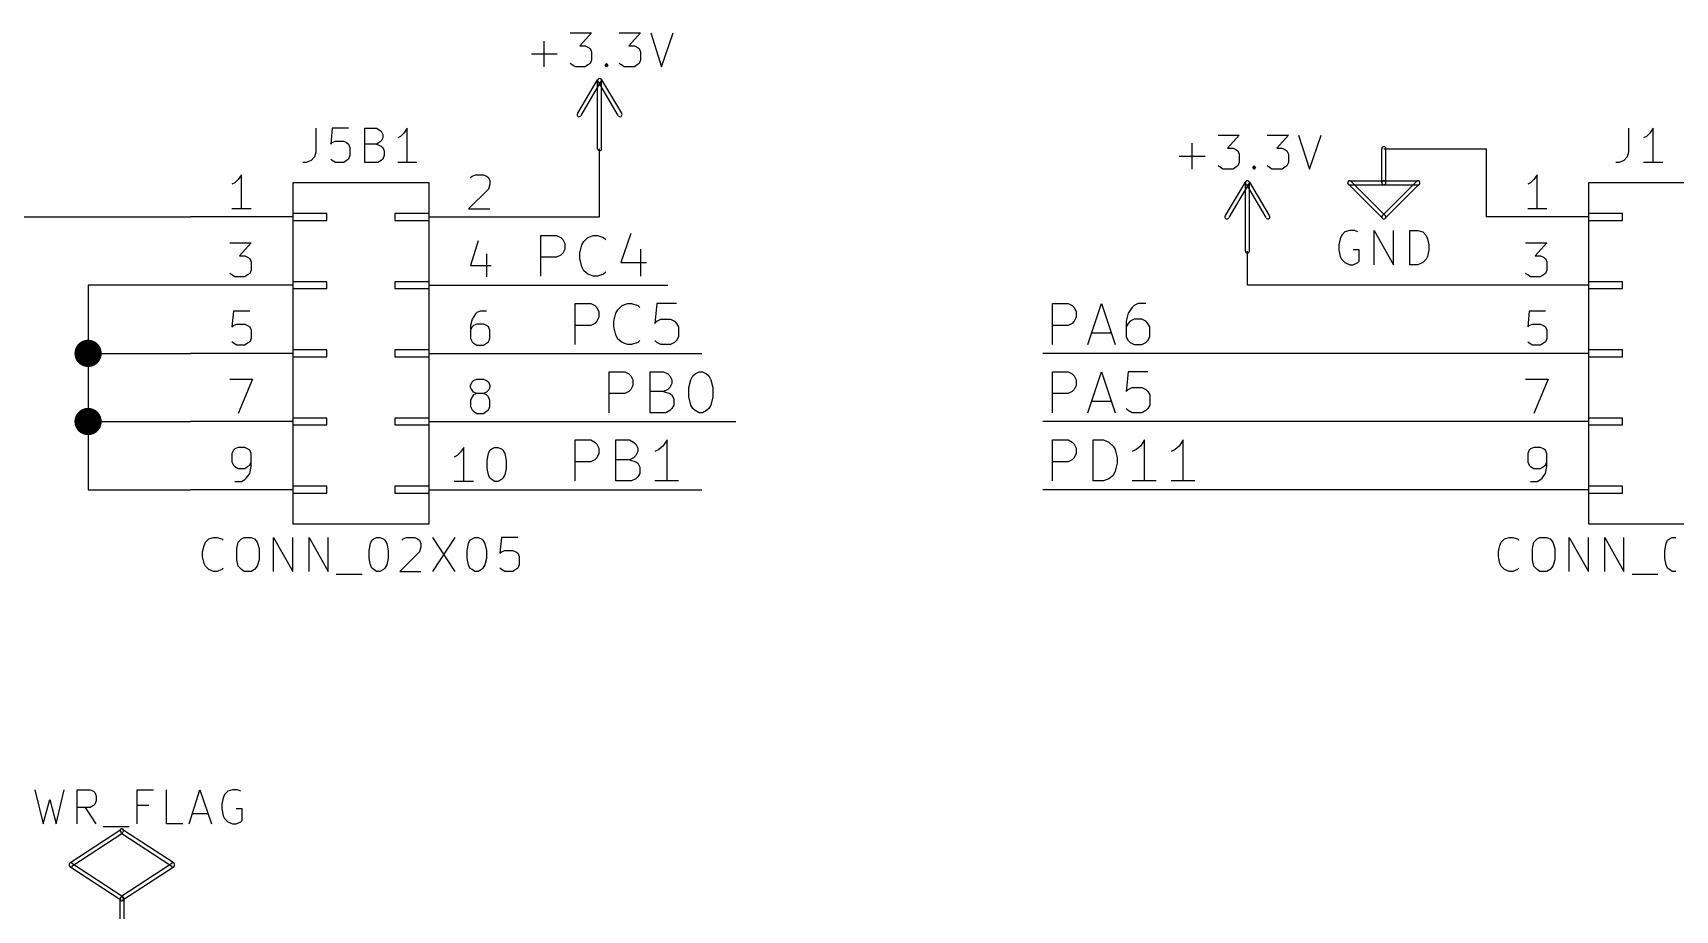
# Model space of a CAD drawing. Extents: x 10 to 287, y -200 to -10.
# Drawn here: x 46.2 to 107.4, y -75.3 to -42.7 of the extents above; entities that cross this region are included whole.
import ezdxf

# ---------------------------------------------------------------- set-up
doc = ezdxf.new("R2010")
doc.units = 0
doc.header["$MEASUREMENT"] = 0
doc.layers.add('BLACK', color=7, linetype='CONTINUOUS')

msp = doc.modelspace()

# ---------------------------------------------------------------- linework, layer by layer
at = {"layer": 'Black'}
for p, q in [((68.4784, -50.1396), (68.0974, -51.2318)), ((65.1256, -51.7398), (65.1256, -50.2158)), ((65.1256, -50.2158), (65.7098, -50.2158)), ((65.7098, -50.2158), (65.8622, -50.292)), ((65.8622, -50.292), (65.9384, -50.3682)), ((65.9384, -50.3682), (66.0146, -50.5206)), ((66.0146, -50.7238), (65.9384, -50.8762)), ((66.0146, -50.5206), (66.0146, -50.7238)), ((66.5734, -50.8762), (66.6496, -50.5714)), ((66.6496, -50.5714), (66.7258, -50.4444)), ((66.7258, -50.4444), (66.8782, -50.292)), ((66.8782, -50.292), (67.0814, -50.2158)), ((67.0814, -50.2158), (67.2338, -50.2158)), ((67.2338, -50.2158), (67.4624, -50.292)), ((67.4624, -50.292), (67.5386, -50.3682)), ((68.834, -50.7238), (68.834, -51.7398)), ((65.7098, -51.0286), (65.1256, -51.0286)), ((65.8622, -50.9524), (65.7098, -51.0286)), ((65.9384, -50.8762), (65.8622, -50.9524)), ((66.5734, -51.0794), (66.5734, -50.8762)), ((66.6496, -51.3842), (66.5734, -51.0794)), ((68.0974, -51.2318), (69.0626, -51.2318)), ((66.7258, -51.5366), (66.6496, -51.3842)), ((66.8782, -51.6636), (66.7258, -51.5366)), ((67.0814, -51.7398), (66.8782, -51.6636)), ((67.2338, -51.7398), (67.0814, -51.7398)), ((67.4624, -51.6636), (67.2338, -51.7398)), ((67.5386, -51.5874), (67.4624, -51.6636)), ((66.3956, -54.2798), (66.3956, -52.7558)), ((66.3956, -52.7558), (66.9798, -52.7558)), ((66.9798, -52.7558), (67.1322, -52.832)), ((67.1322, -52.832), (67.2084, -52.9082)), ((67.2084, -52.9082), (67.2846, -53.0606)), ((67.2846, -53.0606), (67.2846, -53.2638)), ((67.8434, -53.4162), (67.9196, -53.1114)), ((67.9196, -53.1114), (67.9958, -52.9844)), ((67.9958, -52.9844), (68.1482, -52.832)), ((68.1482, -52.832), (68.3514, -52.7558)), ((68.3514, -52.7558), (68.5038, -52.7558)), ((68.5038, -52.7558), (68.7324, -52.832)), ((68.7324, -52.832), (68.8086, -52.9082)), ((69.4436, -52.7558), (69.3674, -53.4924)), ((70.1802, -52.7558), (69.4436, -52.7558)), ((84.1756, -54.2798), (84.1756, -52.7558)), ((84.1756, -52.7558), (84.7598, -52.7558)), ((84.7598, -52.7558), (84.9122, -52.832)), ((84.9122, -52.832), (84.9884, -52.9082)), ((84.9884, -52.9082), (85.0646, -53.0606)), ((85.0646, -53.0606), (85.0646, -53.2638)), ((85.4964, -54.2798), (86.0044, -52.7558)), ((86.0044, -52.7558), (86.5124, -54.2798)), ((86.995, -53.1114), (86.9188, -53.4162)), ((87.1474, -52.9082), (86.995, -53.1114)), ((87.2236, -52.832), (87.1474, -52.9082)), ((87.376, -52.7558), (87.2236, -52.832)), ((87.6554, -52.7558), (87.376, -52.7558)), ((66.9798, -53.5686), (66.3956, -53.5686)), ((67.1322, -53.4924), (66.9798, -53.5686)), ((67.2084, -53.4162), (67.1322, -53.4924)), ((67.2846, -53.2638), (67.2084, -53.4162)), ((67.8434, -53.6194), (67.8434, -53.4162)), ((67.9196, -53.9242), (67.8434, -53.6194)), ((69.3674, -53.4924), (69.4436, -53.4162)), ((69.4436, -53.4162), (69.596, -53.34)), ((69.596, -53.34), (69.9516, -53.34)), ((69.9516, -53.34), (70.104, -53.4162)), ((70.104, -53.4162), (70.1802, -53.4924)), ((70.1802, -53.4924), (70.2564, -53.6194)), ((70.2564, -53.6194), (70.2564, -54.0004)), ((84.7598, -53.5686), (84.1756, -53.5686)), ((84.9122, -53.4924), (84.7598, -53.5686)), ((84.9884, -53.4162), (84.9122, -53.4924)), ((85.0646, -53.2638), (84.9884, -53.4162)), ((86.9188, -53.4162), (86.9188, -54.0004)), ((86.995, -53.4924), (86.9188, -53.6194)), ((87.0712, -53.4162), (86.995, -53.4924)), ((87.2236, -53.34), (87.0712, -53.4162)), ((87.503, -53.34), (87.2236, -53.34)), ((87.6554, -53.4162), (87.503, -53.34)), ((87.7316, -53.4924), (87.6554, -53.4162)), ((87.8078, -53.6194), (87.7316, -53.4924)), ((87.8078, -54.0004), (87.8078, -53.6194)), ((67.9958, -54.0766), (67.9196, -53.9242)), ((68.1482, -54.2036), (67.9958, -54.0766)), ((68.3514, -54.2798), (68.1482, -54.2036)), ((68.5038, -54.2798), (68.3514, -54.2798)), ((68.7324, -54.2036), (68.5038, -54.2798)), ((68.8086, -54.1274), (68.7324, -54.2036)), ((69.4436, -54.2036), (69.3674, -54.1274)), ((69.596, -54.2798), (69.4436, -54.2036)), ((69.9516, -54.2798), (69.596, -54.2798)), ((70.104, -54.2036), (69.9516, -54.2798)), ((70.1802, -54.1274), (70.104, -54.2036)), ((70.2564, -54.0004), (70.1802, -54.1274)), ((85.6234, -53.848), (86.36, -53.848)), ((86.9188, -54.0004), (86.995, -54.1274)), ((86.995, -54.1274), (87.0712, -54.2036)), ((87.0712, -54.2036), (87.2236, -54.2798)), ((87.2236, -54.2798), (87.503, -54.2798)), ((87.503, -54.2798), (87.6554, -54.2036)), ((87.6554, -54.2036), (87.7316, -54.1274)), ((87.7316, -54.1274), (87.8078, -54.0004)), ((67.6656, -56.8198), (67.6656, -55.2958)), ((67.6656, -55.2958), (68.2498, -55.2958)), ((68.2498, -55.2958), (68.4022, -55.372)), ((68.4022, -55.372), (68.4784, -55.4482)), ((68.4784, -55.4482), (68.5546, -55.6006)), ((68.5546, -55.6006), (68.5546, -55.8038)), ((69.1896, -56.8198), (69.1896, -55.2958)), ((69.1896, -55.2958), (69.6976, -55.2958)), ((69.6976, -55.2958), (69.85, -55.372)), ((69.85, -55.372), (69.9262, -55.4482)), ((69.9262, -55.4482), (70.0024, -55.6006)), ((70.0024, -55.6006), (70.0024, -55.7276)), ((70.6374, -55.88), (70.7136, -55.6006)), ((70.7136, -55.6006), (70.7898, -55.4482)), ((70.7898, -55.4482), (70.866, -55.372)), ((70.866, -55.372), (71.0184, -55.2958)), ((71.0184, -55.2958), (71.1454, -55.2958)), ((71.1454, -55.2958), (71.2978, -55.372)), ((71.2978, -55.372), (71.374, -55.4482)), ((71.374, -55.4482), (71.4502, -55.6006)), ((71.4502, -55.6006), (71.5264, -55.88)), ((84.1756, -56.8198), (84.1756, -55.2958)), ((84.1756, -55.2958), (84.7598, -55.2958)), ((84.7598, -55.2958), (84.9122, -55.372)), ((84.9122, -55.372), (84.9884, -55.4482)), ((84.9884, -55.4482), (85.0646, -55.6006)), ((85.0646, -55.6006), (85.0646, -55.8038)), ((85.4964, -56.8198), (86.0044, -55.2958)), ((86.0044, -55.2958), (86.5124, -56.8198)), ((86.995, -55.2958), (86.9188, -56.0324)), ((87.7316, -55.2958), (86.995, -55.2958)), ((68.2498, -56.1086), (67.6656, -56.1086)), ((68.4022, -56.0324), (68.2498, -56.1086)), ((68.4784, -55.9562), (68.4022, -56.0324)), ((68.5546, -55.8038), (68.4784, -55.9562)), ((69.6976, -56.0324), (69.1896, -56.0324)), ((69.85, -55.9562), (69.6976, -56.0324)), ((69.6976, -56.0324), (69.9262, -56.1086)), ((69.9262, -55.88), (69.85, -55.9562)), ((70.0024, -55.7276), (69.9262, -55.88)), ((69.9262, -56.1086), (70.0024, -56.1594)), ((70.0024, -56.1594), (70.0786, -56.3118)), ((70.6374, -56.2356), (70.6374, -55.88)), ((70.7136, -56.5404), (70.6374, -56.2356)), ((71.5264, -56.2356), (71.4502, -56.5404)), ((71.5264, -55.88), (71.5264, -56.2356)), ((84.7598, -56.1086), (84.1756, -56.1086)), ((84.9122, -56.0324), (84.7598, -56.1086)), ((84.9884, -55.9562), (84.9122, -56.0324)), ((85.0646, -55.8038), (84.9884, -55.9562)), ((86.9188, -56.0324), (86.995, -55.9562)), ((86.995, -55.9562), (87.1474, -55.88)), ((87.1474, -55.88), (87.503, -55.88)), ((87.503, -55.88), (87.6554, -55.9562)), ((87.6554, -55.9562), (87.7316, -56.0324)), ((87.7316, -56.0324), (87.8078, -56.1594)), ((87.8078, -56.1594), (87.8078, -56.5404)), ((69.7738, -56.8198), (69.1896, -56.8198)), ((69.9262, -56.7436), (69.7738, -56.8198)), ((70.0024, -56.6674), (69.9262, -56.7436)), ((70.0786, -56.5404), (70.0024, -56.6674)), ((70.0786, -56.3118), (70.0786, -56.5404)), ((70.7898, -56.6674), (70.7136, -56.5404)), ((70.866, -56.7436), (70.7898, -56.6674)), ((71.0184, -56.8198), (70.866, -56.7436)), ((71.1454, -56.8198), (71.0184, -56.8198)), ((71.2978, -56.7436), (71.1454, -56.8198)), ((71.374, -56.6674), (71.2978, -56.7436)), ((71.4502, -56.5404), (71.374, -56.6674)), ((85.6234, -56.388), (86.36, -56.388)), ((86.995, -56.7436), (86.9188, -56.6674)), ((87.1474, -56.8198), (86.995, -56.7436)), ((87.503, -56.8198), (87.1474, -56.8198)), ((87.6554, -56.7436), (87.503, -56.8198)), ((87.7316, -56.6674), (87.6554, -56.7436)), ((87.8078, -56.5404), (87.7316, -56.6674)), ((66.3956, -59.3598), (66.3956, -57.8358)), ((66.3956, -57.8358), (66.9798, -57.8358)), ((66.9798, -57.8358), (67.1322, -57.912)), ((67.1322, -57.912), (67.2084, -57.9882)), ((67.2084, -57.9882), (67.2846, -58.1406)), ((67.9196, -59.3598), (67.9196, -57.8358)), ((67.9196, -57.8358), (68.4276, -57.8358)), ((68.4276, -57.8358), (68.58, -57.912)), ((68.58, -57.912), (68.6562, -57.9882)), ((68.6562, -57.9882), (68.7324, -58.1406)), ((69.6722, -58.0644), (69.5198, -58.1914)), ((69.8246, -57.8358), (69.6722, -58.0644)), ((69.8246, -59.3598), (69.8246, -57.8358)), ((84.1756, -59.3598), (84.1756, -57.8358)), ((84.1756, -57.8358), (84.7598, -57.8358)), ((84.7598, -57.8358), (84.9122, -57.912)), ((84.9122, -57.912), (84.9884, -57.9882)), ((84.9884, -57.9882), (85.0646, -58.1406)), ((85.6996, -59.3598), (85.6996, -57.8358)), ((85.6996, -57.8358), (86.0806, -57.8358)), ((86.0806, -57.8358), (86.2838, -57.912)), ((86.2838, -57.912), (86.4362, -58.0644)), ((86.4362, -58.0644), (86.5124, -58.1914)), ((87.4522, -58.0644), (87.2998, -58.1914)), ((87.6046, -57.8358), (87.4522, -58.0644)), ((87.6046, -59.3598), (87.6046, -57.8358)), ((88.9, -58.0644), (88.7476, -58.1914)), ((89.0524, -57.8358), (88.9, -58.0644)), ((89.0524, -59.3598), (89.0524, -57.8358)), ((66.9798, -58.6486), (66.3956, -58.6486)), ((67.1322, -58.5724), (66.9798, -58.6486)), ((67.2084, -58.4962), (67.1322, -58.5724)), ((67.2846, -58.3438), (67.2084, -58.4962)), ((67.2846, -58.1406), (67.2846, -58.3438)), ((68.4276, -58.5724), (67.9196, -58.5724)), ((68.58, -58.4962), (68.4276, -58.5724)), ((68.4276, -58.5724), (68.6562, -58.6486)), ((68.6562, -58.42), (68.58, -58.4962)), ((68.7324, -58.2676), (68.6562, -58.42)), ((68.6562, -58.6486), (68.7324, -58.6994)), ((68.7324, -58.1406), (68.7324, -58.2676)), ((68.7324, -58.6994), (68.8086, -58.8518)), ((69.5198, -58.1914), (69.3674, -58.2676)), ((84.7598, -58.6486), (84.1756, -58.6486)), ((84.9122, -58.5724), (84.7598, -58.6486)), ((84.9884, -58.4962), (84.9122, -58.5724)), ((85.0646, -58.3438), (84.9884, -58.4962)), ((85.0646, -58.1406), (85.0646, -58.3438)), ((86.5124, -58.1914), (86.5886, -58.4962)), ((86.5886, -58.6994), (86.5124, -59.0042)), ((86.5886, -58.4962), (86.5886, -58.6994)), ((87.2998, -58.1914), (87.1474, -58.2676)), ((88.7476, -58.1914), (88.5952, -58.2676)), ((68.6562, -59.2836), (68.5038, -59.3598)), ((68.7324, -59.2074), (68.6562, -59.2836)), ((68.8086, -59.0804), (68.7324, -59.2074)), ((68.8086, -58.8518), (68.8086, -59.0804)), ((86.2838, -59.2836), (86.0806, -59.3598)), ((86.4362, -59.1566), (86.2838, -59.2836)), ((86.5124, -59.0042), (86.4362, -59.1566)), ((68.5038, -59.3598), (67.9196, -59.3598)), ((70.2564, -59.3598), (69.3674, -59.3598)), ((86.0806, -59.3598), (85.6996, -59.3598)), ((88.0364, -59.3598), (87.1474, -59.3598)), ((89.4842, -59.3598), (88.5952, -59.3598))]:
    msp.add_line(p, q, dxfattribs=at)
at = {"layer": 'Cyan 2'}
for p, q in [((66.2178, -42.672), (67.0052, -42.672)), ((67.0052, -42.672), (66.5734, -43.1546)), ((68.0466, -42.672), (68.834, -42.672)), ((68.834, -42.672), (68.4022, -43.1546)), ((69.215, -42.672), (69.6214, -43.942)), ((69.6214, -43.942), (70.0532, -42.672)), ((65.2526, -43.942), (65.2526, -42.9768)), ((66.5734, -43.1546), (66.7766, -43.1546)), ((66.7766, -43.1546), (66.8782, -43.2054)), ((66.8782, -43.2054), (66.9544, -43.2562)), ((66.9544, -43.2562), (67.0052, -43.3832)), ((67.0052, -43.3832), (67.0052, -43.688)), ((68.4022, -43.1546), (68.6054, -43.1546)), ((68.6054, -43.1546), (68.707, -43.2054)), ((68.707, -43.2054), (68.7832, -43.2562)), ((68.7832, -43.2562), (68.834, -43.3832)), ((68.834, -43.3832), (68.834, -43.688)), ((64.77, -43.4594), (65.7352, -43.4594)), ((66.294, -43.8658), (66.2178, -43.815)), ((66.3956, -43.942), (66.294, -43.8658)), ((66.7766, -43.942), (66.3956, -43.942)), ((66.8782, -43.8658), (66.7766, -43.942)), ((66.9544, -43.815), (66.8782, -43.8658)), ((67.0052, -43.688), (66.9544, -43.815)), ((67.5132, -43.8658), (67.564, -43.815)), ((67.564, -43.942), (67.5132, -43.8658)), ((67.564, -43.815), (67.6148, -43.8658)), ((67.564, -43.815), (67.564, -43.942)), ((67.6148, -43.8658), (67.564, -43.942)), ((68.1228, -43.8658), (68.0466, -43.815)), ((68.2244, -43.942), (68.1228, -43.8658)), ((68.6054, -43.942), (68.2244, -43.942)), ((68.707, -43.8658), (68.6054, -43.942)), ((68.7832, -43.815), (68.707, -43.8658)), ((68.834, -43.688), (68.7832, -43.815)), ((56.7436, -46.228), (56.7436, -47.117)), ((57.3532, -46.228), (57.3024, -46.8122)), ((57.9628, -46.228), (57.3532, -46.228)), ((58.5724, -47.498), (58.5724, -46.228)), ((58.5724, -46.228), (59.0042, -46.228)), ((59.0042, -46.228), (59.1058, -46.2788)), ((59.1058, -46.2788), (59.182, -46.3296)), ((59.182, -46.3296), (59.2328, -46.4566)), ((59.2328, -46.4566), (59.2328, -46.5836)), ((60.0202, -46.4058), (59.8932, -46.5328)), ((60.1472, -46.228), (60.0202, -46.4058)), ((60.1472, -47.498), (60.1472, -46.228)), ((90.3478, -46.482), (91.1352, -46.482)), ((91.1352, -46.482), (90.7034, -46.9646)), ((92.1766, -46.482), (92.964, -46.482)), ((92.964, -46.482), (92.5322, -46.9646)), ((93.345, -46.482), (93.7514, -47.752)), ((93.7514, -47.752), (94.1832, -46.482)), ((105.639, -46.228), (105.639, -47.117)), ((106.426, -46.4058), (106.299, -46.5328)), ((106.553, -46.228), (106.426, -46.4058)), ((106.553, -47.498), (106.553, -46.228)), ((57.3024, -46.8122), (57.3532, -46.7614)), ((57.3532, -46.7614), (57.4802, -46.7106)), ((57.4802, -46.7106), (57.785, -46.7106)), ((57.785, -46.7106), (57.8866, -46.7614)), ((57.8866, -46.7614), (57.9628, -46.8122)), ((57.9628, -46.8122), (58.0136, -46.9392)), ((58.0136, -46.9392), (58.0136, -47.244)), ((59.0042, -46.8122), (58.5724, -46.8122)), ((59.1058, -46.7614), (59.0042, -46.8122)), ((59.0042, -46.8122), (59.182, -46.8884)), ((59.182, -46.7106), (59.1058, -46.7614)), ((59.2328, -46.5836), (59.182, -46.7106)), ((59.182, -46.8884), (59.2328, -46.9392)), ((59.2328, -46.9392), (59.2836, -47.0662)), ((59.2836, -47.0662), (59.2836, -47.244)), ((59.8932, -46.5328), (59.7916, -46.5836)), ((89.3826, -47.752), (89.3826, -46.7868)), ((90.7034, -46.9646), (90.9066, -46.9646)), ((90.9066, -46.9646), (91.0082, -47.0154)), ((91.0082, -47.0154), (91.0844, -47.0662)), ((91.0844, -47.0662), (91.1352, -47.1932)), ((92.5322, -46.9646), (92.7354, -46.9646)), ((92.7354, -46.9646), (92.837, -47.0154)), ((92.837, -47.0154), (92.9132, -47.0662)), ((92.9132, -47.0662), (92.964, -47.1932)), ((106.299, -46.5328), (106.197, -46.5836)), ((56.388, -47.498), (56.261, -47.498)), ((56.5658, -47.4218), (56.388, -47.498)), ((56.6928, -47.2948), (56.5658, -47.4218)), ((56.7436, -47.117), (56.6928, -47.2948)), ((57.3532, -47.4218), (57.3024, -47.371)), ((57.4802, -47.498), (57.3532, -47.4218)), ((57.785, -47.498), (57.4802, -47.498)), ((57.8866, -47.4218), (57.785, -47.498)), ((57.9628, -47.371), (57.8866, -47.4218)), ((58.0136, -47.244), (57.9628, -47.371)), ((59.055, -47.498), (58.5724, -47.498)), ((59.182, -47.4218), (59.055, -47.498)), ((59.2328, -47.371), (59.182, -47.4218)), ((59.2836, -47.244), (59.2328, -47.371)), ((60.5028, -47.498), (59.7916, -47.498)), ((88.9, -47.2694), (89.8652, -47.2694)), ((90.424, -47.6758), (90.3478, -47.625)), ((90.5256, -47.752), (90.424, -47.6758)), ((91.0082, -47.6758), (90.9066, -47.752)), ((91.0844, -47.625), (91.0082, -47.6758)), ((91.1352, -47.498), (91.0844, -47.625)), ((91.1352, -47.1932), (91.1352, -47.498)), ((91.6432, -47.6758), (91.694, -47.625)), ((91.694, -47.752), (91.6432, -47.6758)), ((91.694, -47.625), (91.7448, -47.6758)), ((91.694, -47.625), (91.694, -47.752)), ((91.7448, -47.6758), (91.694, -47.752)), ((92.2528, -47.6758), (92.1766, -47.625)), ((92.3544, -47.752), (92.2528, -47.6758)), ((92.837, -47.6758), (92.7354, -47.752)), ((92.9132, -47.625), (92.837, -47.6758)), ((92.964, -47.498), (92.9132, -47.625)), ((92.964, -47.1932), (92.964, -47.498)), ((105.283, -47.498), (105.156, -47.498)), ((105.461, -47.4218), (105.283, -47.498)), ((105.588, -47.2948), (105.461, -47.4218)), ((105.639, -47.117), (105.588, -47.2948)), ((106.909, -47.498), (106.197, -47.498)), ((90.9066, -47.752), (90.5256, -47.752)), ((92.7354, -47.752), (92.3544, -47.752)), ((95.0722, -50.0888), (94.9452, -50.2158)), ((95.25, -50.038), (95.0722, -50.0888)), ((95.4278, -50.038), (95.25, -50.038)), ((95.5548, -50.0888), (95.4278, -50.038)), ((96.1644, -51.308), (96.1644, -50.038)), ((96.1644, -50.038), (96.8756, -51.308)), ((96.8756, -51.308), (96.8756, -50.038)), ((97.4852, -51.308), (97.4852, -50.038)), ((97.4852, -50.038), (97.79, -50.038)), ((97.79, -50.038), (97.9678, -50.0888)), ((97.9678, -50.0888), (98.0948, -50.2158)), ((94.8944, -50.3428), (94.8436, -50.5714)), ((94.8436, -50.5714), (94.8436, -50.7492)), ((94.8436, -50.7492), (94.8944, -51.0032)), ((94.9452, -50.2158), (94.8944, -50.3428)), ((95.6056, -50.7492), (95.377, -50.7492)), ((95.6056, -51.181), (95.6056, -50.7492)), ((98.0948, -50.2158), (98.1456, -50.3428)), ((98.1456, -50.3428), (98.1964, -50.5714)), ((98.1964, -50.7492), (98.1456, -51.0032)), ((98.1964, -50.5714), (98.1964, -50.7492)), ((94.8944, -51.0032), (94.9452, -51.1048)), ((94.9452, -51.1048), (95.0722, -51.2318)), ((95.0722, -51.2318), (95.25, -51.308)), ((95.25, -51.308), (95.377, -51.308)), ((95.377, -51.308), (95.5548, -51.2318)), ((95.5548, -51.2318), (95.6056, -51.181)), ((97.79, -51.308), (97.4852, -51.308)), ((97.9678, -51.2318), (97.79, -51.308)), ((98.0948, -51.1048), (97.9678, -51.2318)), ((98.1456, -51.0032), (98.0948, -51.1048)), ((52.5272, -62.0014), (52.578, -61.7728)), ((52.578, -61.7728), (52.6288, -61.6458)), ((52.6288, -61.6458), (52.7558, -61.5188)), ((52.7558, -61.5188), (52.9336, -61.468)), ((52.9336, -61.468), (53.0606, -61.468)), ((53.0606, -61.468), (53.2384, -61.5188)), ((53.2384, -61.5188), (53.2892, -61.5696)), ((53.7972, -61.8744), (53.848, -61.6458)), ((53.848, -61.6458), (53.975, -61.5188)), ((53.975, -61.5188), (54.0766, -61.468)), ((54.0766, -61.468), (54.3306, -61.468)), ((54.3306, -61.468), (54.4576, -61.5188)), ((54.4576, -61.5188), (54.5592, -61.6458)), ((54.5592, -61.6458), (54.6354, -61.8744)), ((55.1688, -62.738), (55.1688, -61.468)), ((55.1688, -61.468), (55.88, -62.738)), ((55.88, -62.738), (55.88, -61.468)), ((56.4896, -62.738), (56.4896, -61.468)), ((56.4896, -61.468), (57.2008, -62.738)), ((57.2008, -62.738), (57.2008, -61.468)), ((58.7248, -61.9506), (58.7756, -61.6966)), ((58.7756, -61.6966), (58.8264, -61.5696)), ((58.8264, -61.5696), (58.9026, -61.5188)), ((58.9026, -61.5188), (59.0042, -61.468)), ((59.0042, -61.468), (59.1312, -61.468)), ((59.1312, -61.468), (59.2582, -61.5188)), ((59.2582, -61.5188), (59.309, -61.5696)), ((59.309, -61.5696), (59.3852, -61.6966)), ((59.3852, -61.6966), (59.436, -61.9506)), ((59.944, -61.5696), (59.9948, -61.5188)), ((59.9948, -61.5188), (60.1218, -61.468)), ((60.1218, -61.468), (60.4266, -61.468)), ((60.4266, -61.468), (60.5282, -61.5188)), ((60.5282, -61.5188), (60.6044, -61.5696)), ((60.6044, -61.5696), (60.6552, -61.6966)), ((60.6552, -61.6966), (60.6552, -61.8236)), ((61.087, -61.468), (61.9252, -62.738)), ((61.9252, -61.468), (61.087, -62.738)), ((62.3824, -61.9506), (62.4332, -61.6966)), ((62.4332, -61.6966), (62.484, -61.5696)), ((62.484, -61.5696), (62.5602, -61.5188)), ((62.5602, -61.5188), (62.6618, -61.468)), ((62.6618, -61.468), (62.7888, -61.468)), ((62.7888, -61.468), (62.9158, -61.5188)), ((62.9158, -61.5188), (62.9666, -61.5696)), ((62.9666, -61.5696), (63.0428, -61.6966)), ((63.0428, -61.6966), (63.0936, -61.9506)), ((63.6524, -61.468), (63.6016, -62.0522)), ((64.262, -61.468), (63.6524, -61.468)), ((100.787, -62.0014), (100.838, -61.7728)), ((100.838, -61.7728), (100.889, -61.6458)), ((100.889, -61.6458), (101.016, -61.5188)), ((101.016, -61.5188), (101.194, -61.468)), ((101.194, -61.468), (101.321, -61.468)), ((101.321, -61.468), (101.498, -61.5188)), ((101.498, -61.5188), (101.549, -61.5696)), ((102.057, -61.8744), (102.108, -61.6458)), ((102.108, -61.6458), (102.235, -61.5188)), ((102.235, -61.5188), (102.337, -61.468)), ((102.337, -61.468), (102.591, -61.468)), ((102.591, -61.468), (102.718, -61.5188)), ((102.718, -61.5188), (102.819, -61.6458)), ((102.819, -61.6458), (102.895, -61.8744)), ((103.429, -62.738), (103.429, -61.468)), ((103.429, -61.468), (104.14, -62.738)), ((104.14, -62.738), (104.14, -61.468)), ((104.75, -62.738), (104.75, -61.468)), ((104.75, -61.468), (105.461, -62.738)), ((105.461, -62.738), (105.461, -61.468)), ((106.985, -61.9506), (107.036, -61.6966)), ((107.036, -61.6966), (107.086, -61.5696)), ((107.086, -61.5696), (107.163, -61.5188)), ((107.163, -61.5188), (107.264, -61.468)), ((107.264, -61.468), (107.391, -61.468)), ((52.5272, -62.1792), (52.5272, -62.0014)), ((52.578, -62.4332), (52.5272, -62.1792)), ((53.7972, -62.3062), (53.7972, -61.8744)), ((53.848, -62.5348), (53.7972, -62.3062)), ((54.6354, -62.3062), (54.5592, -62.5348)), ((54.6354, -61.8744), (54.6354, -62.3062)), ((58.7248, -62.2554), (58.7248, -61.9506)), ((58.7756, -62.484), (58.7248, -62.2554)), ((59.436, -62.2554), (59.3852, -62.484)), ((59.436, -61.9506), (59.436, -62.2554)), ((60.6044, -62.0014), (59.8678, -62.738)), ((60.6552, -61.8236), (60.6044, -62.0014)), ((62.3824, -62.2554), (62.3824, -61.9506)), ((62.4332, -62.484), (62.3824, -62.2554)), ((63.0936, -62.2554), (63.0428, -62.484)), ((63.0936, -61.9506), (63.0936, -62.2554)), ((63.6016, -62.0522), (63.6524, -62.0014)), ((63.6524, -62.0014), (63.7794, -61.9506)), ((63.7794, -61.9506), (64.0842, -61.9506)), ((64.0842, -61.9506), (64.1858, -62.0014)), ((64.1858, -62.0014), (64.262, -62.0522)), ((64.262, -62.0522), (64.3128, -62.1792)), ((64.3128, -62.1792), (64.3128, -62.484)), ((100.787, -62.1792), (100.787, -62.0014)), ((100.838, -62.4332), (100.787, -62.1792)), ((102.057, -62.3062), (102.057, -61.8744)), ((102.108, -62.5348), (102.057, -62.3062)), ((102.895, -62.3062), (102.819, -62.5348)), ((102.895, -61.8744), (102.895, -62.3062)), ((106.985, -62.2554), (106.985, -61.9506)), ((107.036, -62.484), (106.985, -62.2554)), ((52.6288, -62.5348), (52.578, -62.4332)), ((52.7558, -62.6618), (52.6288, -62.5348)), ((52.9336, -62.738), (52.7558, -62.6618)), ((53.0606, -62.738), (52.9336, -62.738)), ((53.2384, -62.6618), (53.0606, -62.738)), ((53.2892, -62.611), (53.2384, -62.6618)), ((53.975, -62.6618), (53.848, -62.5348)), ((54.0766, -62.738), (53.975, -62.6618)), ((54.3306, -62.738), (54.0766, -62.738)), ((54.4576, -62.6618), (54.3306, -62.738)), ((54.5592, -62.5348), (54.4576, -62.6618)), ((57.5056, -62.8396), (58.4708, -62.8396)), ((58.8264, -62.611), (58.7756, -62.484)), ((58.9026, -62.6618), (58.8264, -62.611)), ((59.0042, -62.738), (58.9026, -62.6618)), ((59.1312, -62.738), (59.0042, -62.738)), ((59.2582, -62.6618), (59.1312, -62.738)), ((59.309, -62.611), (59.2582, -62.6618)), ((59.3852, -62.484), (59.309, -62.611)), ((59.8678, -62.738), (60.6552, -62.738)), ((62.484, -62.611), (62.4332, -62.484)), ((62.5602, -62.6618), (62.484, -62.611)), ((62.6618, -62.738), (62.5602, -62.6618)), ((62.7888, -62.738), (62.6618, -62.738)), ((62.9158, -62.6618), (62.7888, -62.738)), ((62.9666, -62.611), (62.9158, -62.6618)), ((63.0428, -62.484), (62.9666, -62.611)), ((63.6524, -62.6618), (63.6016, -62.611)), ((63.7794, -62.738), (63.6524, -62.6618)), ((64.0842, -62.738), (63.7794, -62.738)), ((64.1858, -62.6618), (64.0842, -62.738)), ((64.262, -62.611), (64.1858, -62.6618)), ((64.3128, -62.484), (64.262, -62.611)), ((100.889, -62.5348), (100.838, -62.4332)), ((101.016, -62.6618), (100.889, -62.5348)), ((101.194, -62.738), (101.016, -62.6618)), ((101.321, -62.738), (101.194, -62.738)), ((101.498, -62.6618), (101.321, -62.738)), ((101.549, -62.611), (101.498, -62.6618)), ((102.235, -62.6618), (102.108, -62.5348)), ((102.337, -62.738), (102.235, -62.6618)), ((102.591, -62.738), (102.337, -62.738)), ((102.718, -62.6618), (102.591, -62.738)), ((102.819, -62.5348), (102.718, -62.6618)), ((105.766, -62.8396), (106.731, -62.8396)), ((107.086, -62.611), (107.036, -62.484)), ((107.163, -62.6618), (107.086, -62.611)), ((107.264, -62.738), (107.163, -62.6618)), ((107.391, -62.738), (107.264, -62.738)), ((46.2788, -70.866), (46.5836, -72.136)), ((47.0662, -72.136), (47.371, -70.866)), ((47.8536, -72.136), (47.8536, -70.866)), ((47.8536, -70.866), (48.3362, -70.866)), ((48.3362, -70.866), (48.4632, -70.9168)), ((48.4632, -70.9168), (48.514, -70.9676)), ((50.0888, -72.136), (50.0888, -70.866)), ((50.0888, -70.866), (50.6984, -70.866)), ((51.181, -72.136), (51.181, -70.866)), ((52.0192, -72.136), (52.4256, -70.866)), ((52.4256, -70.866), (52.8574, -72.136)), ((53.467, -70.9168), (53.34, -71.0438)), ((53.6448, -70.866), (53.467, -70.9168)), ((53.8226, -70.866), (53.6448, -70.866)), ((53.9496, -70.9168), (53.8226, -70.866)), ((46.5836, -72.136), (46.8376, -71.2216)), ((46.8376, -71.2216), (47.0662, -72.136)), ((48.3362, -71.5264), (47.8536, -71.5264)), ((48.5648, -72.136), (48.1584, -71.5264)), ((48.4632, -71.4502), (48.3362, -71.5264)), ((48.514, -71.3994), (48.4632, -71.4502)), ((48.514, -70.9676), (48.5648, -71.0946)), ((48.5648, -71.2724), (48.514, -71.3994)), ((48.5648, -71.0946), (48.5648, -71.2724)), ((50.5206, -71.4502), (50.0888, -71.4502)), ((53.2892, -71.1708), (53.2384, -71.3994)), ((53.2384, -71.3994), (53.2384, -71.5772)), ((53.34, -71.0438), (53.2892, -71.1708)), ((51.7906, -72.136), (51.181, -72.136)), ((52.1462, -71.755), (52.7304, -71.755)), ((53.2384, -71.5772), (53.2892, -71.8312)), ((53.2892, -71.8312), (53.34, -71.9328)), ((53.34, -71.9328), (53.467, -72.0598)), ((53.467, -72.0598), (53.6448, -72.136)), ((53.6448, -72.136), (53.7718, -72.136)), ((54.0004, -71.5772), (53.7718, -71.5772)), ((53.7718, -72.136), (53.9496, -72.0598)), ((53.9496, -72.0598), (54.0004, -72.009)), ((54.0004, -72.009), (54.0004, -71.5772)), ((48.8188, -72.2376), (49.784, -72.2376))]:
    msp.add_line(p, q, dxfattribs=at)
at = {"layer": 'Green 2'}
for p, q in [((67.31, -49.53), (67.31, -46.99)), ((96.52, -46.99), (100.33, -46.99)), ((100.33, -46.99), (100.33, -49.53)), ((44.45, -49.53), (52.07, -49.53)), ((64.77, -49.53), (67.31, -49.53)), ((91.44, -52.07), (91.44, -50.8)), ((52.07, -52.07), (48.26, -52.07)), ((48.26, -52.07), (48.26, -59.69)), ((64.77, -52.07), (69.85, -52.07)), ((100.33, -52.07), (91.44, -52.07)), ((48.26, -54.61), (52.07, -54.61)), ((64.77, -54.61), (71.12, -54.61)), ((100.33, -54.61), (83.82, -54.61)), ((48.26, -57.15), (52.07, -57.15)), ((64.77, -57.15), (72.39, -57.15)), ((100.33, -57.15), (83.82, -57.15)), ((48.26, -59.69), (52.07, -59.69)), ((64.77, -59.69), (71.12, -59.69)), ((100.33, -59.69), (83.82, -59.69))]:
    msp.add_line(p, q, dxfattribs=at)
at = {"layer": 'Green 2', "const_width": 0.508}
for points in [[(48.006, -54.61, 1), (48.514, -54.61, 1)], [(48.006, -57.15, 1), (48.514, -57.15, 1)]]:
    msp.add_lwpolyline(points, format="xyb", close=True, dxfattribs=at)
at = {"layer": 'Red 2'}
for p, q in [((66.4972, -45.6692), (67.2338, -44.4246)), ((66.6242, -45.7454), (67.3608, -44.5008)), ((67.2338, -46.99), (67.2338, -44.45)), ((67.2592, -44.5008), (67.9958, -45.7454)), ((67.3862, -44.4246), (68.1228, -45.6692)), ((67.3862, -46.99), (67.3862, -44.45)), ((96.4438, -48.26), (96.4438, -46.99)), ((96.5962, -48.26), (96.5962, -46.99)), ((53.721, -48.26), (53.6194, -48.3108)), ((53.848, -48.133), (53.721, -48.26)), ((53.975, -47.9552), (53.848, -48.133)), ((53.975, -49.2252), (53.975, -47.9552)), ((55.88, -48.26), (55.88, -60.96)), ((60.96, -48.26), (55.88, -48.26)), ((60.96, -60.96), (60.96, -48.26)), ((62.5094, -48.0568), (62.5602, -48.006)), ((62.5602, -48.006), (62.6872, -47.9552)), ((62.6872, -47.9552), (62.992, -47.9552)), ((62.992, -47.9552), (63.0936, -48.006)), ((63.0936, -48.006), (63.1698, -48.0568)), ((63.1698, -48.0568), (63.2206, -48.1838)), ((63.2206, -48.3108), (63.1698, -48.4886)), ((63.2206, -48.1838), (63.2206, -48.3108)), ((90.6272, -49.4792), (91.3638, -48.2346)), ((90.7542, -49.5554), (91.4908, -48.3108)), ((91.3638, -50.8), (91.3638, -48.26)), ((91.3892, -48.3108), (92.1258, -49.5554)), ((91.5162, -48.2346), (92.2528, -49.4792)), ((91.5162, -50.8), (91.5162, -48.26)), ((96.4692, -49.5808), (95.1992, -48.3108)), ((95.25, -48.1838), (96.52, -48.1838)), ((96.5708, -49.4792), (95.3008, -48.2092)), ((97.7392, -48.2092), (96.4692, -49.4792)), ((96.52, -48.1838), (97.79, -48.1838)), ((97.8408, -48.3108), (96.5708, -49.5808)), ((101.981, -48.26), (101.879, -48.3108)), ((102.108, -48.133), (101.981, -48.26)), ((102.235, -47.9552), (102.108, -48.133)), ((102.235, -49.2252), (102.235, -47.9552)), ((104.14, -48.26), (104.14, -60.96)), ((109.22, -48.26), (104.14, -48.26)), ((63.1698, -48.4886), (62.4332, -49.2252)), ((95.25, -48.3362), (96.52, -48.3362)), ((96.52, -48.3362), (97.79, -48.3362)), ((55.88, -49.53), (52.07, -49.53)), ((54.3306, -49.2252), (53.6194, -49.2252)), ((55.88, -49.403), (55.88, -49.657)), ((57.15, -49.403), (55.88, -49.403)), ((57.15, -49.657), (57.15, -49.403)), ((59.69, -49.403), (59.69, -49.657)), ((60.96, -49.403), (59.69, -49.403)), ((60.96, -49.657), (60.96, -49.403)), ((60.96, -49.53), (64.77, -49.53)), ((62.4332, -49.2252), (63.2206, -49.2252)), ((104.14, -49.53), (100.33, -49.53)), ((102.591, -49.2252), (101.879, -49.2252)), ((104.14, -49.403), (104.14, -49.657)), ((105.41, -49.403), (104.14, -49.403)), ((105.41, -49.657), (105.41, -49.403)), ((55.88, -49.657), (57.15, -49.657)), ((59.69, -49.657), (60.96, -49.657)), ((104.14, -49.657), (105.41, -49.657)), ((53.5432, -50.4952), (54.3306, -50.4952)), ((54.3306, -50.4952), (53.8988, -50.9778)), ((62.7888, -50.419), (62.5094, -51.3334)), ((101.803, -50.4952), (102.591, -50.4952)), ((102.591, -50.4952), (102.159, -50.9778)), ((53.8988, -50.9778), (54.102, -50.9778)), ((54.102, -50.9778), (54.2036, -51.0286)), ((54.2036, -51.0286), (54.2798, -51.0794)), ((54.2798, -51.0794), (54.3306, -51.2064)), ((54.3306, -51.2064), (54.3306, -51.5112)), ((62.5094, -51.3334), (63.2714, -51.3334)), ((63.0936, -50.9016), (63.0936, -51.7652)), ((102.159, -50.9778), (102.362, -50.9778)), ((102.362, -50.9778), (102.464, -51.0286)), ((102.464, -51.0286), (102.54, -51.0794)), ((102.54, -51.0794), (102.591, -51.2064)), ((102.591, -51.2064), (102.591, -51.5112)), ((53.6194, -51.689), (53.5432, -51.6382)), ((53.721, -51.7652), (53.6194, -51.689)), ((54.102, -51.7652), (53.721, -51.7652)), ((54.2036, -51.689), (54.102, -51.7652)), ((54.2798, -51.6382), (54.2036, -51.689)), ((54.3306, -51.5112), (54.2798, -51.6382)), ((55.88, -51.943), (55.88, -52.197)), ((57.15, -51.943), (55.88, -51.943)), ((57.15, -52.197), (57.15, -51.943)), ((59.69, -51.943), (59.69, -52.197)), ((60.96, -51.943), (59.69, -51.943)), ((60.96, -52.197), (60.96, -51.943)), ((101.879, -51.689), (101.803, -51.6382)), ((101.981, -51.7652), (101.879, -51.689)), ((102.362, -51.7652), (101.981, -51.7652)), ((102.464, -51.689), (102.362, -51.7652)), ((102.54, -51.6382), (102.464, -51.689)), ((102.591, -51.5112), (102.54, -51.6382)), ((104.14, -51.943), (104.14, -52.197)), ((105.41, -51.943), (104.14, -51.943)), ((105.41, -52.197), (105.41, -51.943)), ((55.88, -52.07), (52.07, -52.07)), ((55.88, -52.197), (57.15, -52.197)), ((59.69, -52.197), (60.96, -52.197)), ((60.96, -52.07), (64.77, -52.07)), ((104.14, -52.07), (100.33, -52.07)), ((104.14, -52.197), (105.41, -52.197)), ((53.6702, -53.0352), (53.6194, -53.6194)), ((54.2798, -53.0352), (53.6702, -53.0352)), ((62.6872, -53.1368), (62.5602, -53.34)), ((62.738, -53.086), (62.6872, -53.1368)), ((62.865, -53.0352), (62.738, -53.086)), ((63.0936, -53.0352), (62.865, -53.0352)), ((101.93, -53.0352), (101.879, -53.6194)), ((102.54, -53.0352), (101.93, -53.0352)), ((53.6194, -53.6194), (53.6702, -53.5686)), ((53.6702, -53.5686), (53.7972, -53.5178)), ((53.7972, -53.5178), (54.102, -53.5178)), ((54.102, -53.5178), (54.2036, -53.5686)), ((54.2036, -53.5686), (54.2798, -53.6194)), ((54.2798, -53.6194), (54.3306, -53.7464)), ((54.3306, -53.7464), (54.3306, -54.0512)), ((62.5602, -53.34), (62.5094, -53.5686)), ((62.5094, -53.5686), (62.5094, -54.0512)), ((62.5602, -53.6194), (62.5094, -53.7464)), ((62.611, -53.5686), (62.5602, -53.6194)), ((62.738, -53.5178), (62.611, -53.5686)), ((62.992, -53.5178), (62.738, -53.5178)), ((63.0936, -53.5686), (62.992, -53.5178)), ((63.1698, -53.6194), (63.0936, -53.5686)), ((63.2206, -53.7464), (63.1698, -53.6194)), ((63.2206, -54.0512), (63.2206, -53.7464)), ((101.879, -53.6194), (101.93, -53.5686)), ((101.93, -53.5686), (102.057, -53.5178)), ((102.057, -53.5178), (102.362, -53.5178)), ((102.362, -53.5178), (102.464, -53.5686)), ((102.464, -53.5686), (102.54, -53.6194)), ((102.54, -53.6194), (102.591, -53.7464)), ((102.591, -53.7464), (102.591, -54.0512)), ((53.6702, -54.229), (53.6194, -54.1782)), ((53.7972, -54.3052), (53.6702, -54.229)), ((54.102, -54.3052), (53.7972, -54.3052)), ((54.2036, -54.229), (54.102, -54.3052)), ((54.2798, -54.1782), (54.2036, -54.229)), ((54.3306, -54.0512), (54.2798, -54.1782)), ((62.5094, -54.0512), (62.5602, -54.1782)), ((62.5602, -54.1782), (62.611, -54.229)), ((62.611, -54.229), (62.738, -54.3052)), ((62.738, -54.3052), (62.992, -54.3052)), ((62.992, -54.3052), (63.0936, -54.229)), ((63.0936, -54.229), (63.1698, -54.1782)), ((63.1698, -54.1782), (63.2206, -54.0512)), ((101.93, -54.229), (101.879, -54.1782)), ((102.057, -54.3052), (101.93, -54.229)), ((102.362, -54.3052), (102.057, -54.3052)), ((102.464, -54.229), (102.362, -54.3052)), ((102.54, -54.1782), (102.464, -54.229)), ((102.591, -54.0512), (102.54, -54.1782)), ((55.88, -54.61), (52.07, -54.61)), ((55.88, -54.483), (55.88, -54.737)), ((57.15, -54.483), (55.88, -54.483)), ((55.88, -54.737), (57.15, -54.737)), ((57.15, -54.737), (57.15, -54.483)), ((59.69, -54.483), (59.69, -54.737)), ((60.96, -54.483), (59.69, -54.483)), ((59.69, -54.737), (60.96, -54.737)), ((60.96, -54.737), (60.96, -54.483)), ((60.96, -54.61), (64.77, -54.61)), ((104.14, -54.61), (100.33, -54.61)), ((104.14, -54.483), (104.14, -54.737)), ((105.41, -54.483), (104.14, -54.483)), ((104.14, -54.737), (105.41, -54.737)), ((105.41, -54.737), (105.41, -54.483)), ((53.5432, -55.5752), (54.3814, -55.5752)), ((54.3814, -55.5752), (53.848, -56.8452)), ((62.5602, -55.6768), (62.611, -55.626)), ((62.611, -55.626), (62.738, -55.5752)), ((62.738, -55.5752), (62.992, -55.5752)), ((62.992, -55.5752), (63.0936, -55.626)), ((63.0936, -55.626), (63.1698, -55.6768)), ((101.803, -55.5752), (102.641, -55.5752)), ((102.641, -55.5752), (102.108, -56.8452)), ((62.5094, -55.8038), (62.5602, -55.6768)), ((62.5094, -55.88), (62.5094, -55.8038)), ((62.5602, -55.9816), (62.5094, -55.88)), ((62.5602, -56.2356), (62.5094, -56.3626)), ((62.611, -56.0578), (62.5602, -55.9816)), ((62.611, -56.1594), (62.5602, -56.2356)), ((62.738, -56.1086), (62.611, -56.0578)), ((62.738, -56.1086), (62.611, -56.1594)), ((62.992, -56.1086), (62.738, -56.1086)), ((63.0936, -56.0578), (62.992, -56.1086)), ((63.0936, -56.1594), (62.992, -56.1086)), ((63.1698, -55.9816), (63.0936, -56.0578)), ((63.1698, -56.2356), (63.0936, -56.1594)), ((63.1698, -55.6768), (63.2206, -55.8038)), ((63.2206, -55.88), (63.1698, -55.9816)), ((63.2206, -56.3626), (63.1698, -56.2356)), ((63.2206, -55.8038), (63.2206, -55.88)), ((62.5094, -56.3626), (62.5094, -56.5912)), ((62.5094, -56.5912), (62.5602, -56.7182)), ((62.5602, -56.7182), (62.611, -56.769)), ((62.611, -56.769), (62.738, -56.8452)), ((62.738, -56.8452), (62.992, -56.8452)), ((62.992, -56.8452), (63.0936, -56.769)), ((63.0936, -56.769), (63.1698, -56.7182)), ((63.1698, -56.7182), (63.2206, -56.5912)), ((63.2206, -56.5912), (63.2206, -56.3626)), ((55.88, -57.15), (52.07, -57.15)), ((55.88, -57.023), (55.88, -57.277)), ((57.15, -57.023), (55.88, -57.023)), ((55.88, -57.277), (57.15, -57.277)), ((57.15, -57.277), (57.15, -57.023)), ((59.69, -57.023), (59.69, -57.277)), ((60.96, -57.023), (59.69, -57.023)), ((59.69, -57.277), (60.96, -57.277)), ((60.96, -57.277), (60.96, -57.023)), ((60.96, -57.15), (64.77, -57.15)), ((104.14, -57.15), (100.33, -57.15)), ((104.14, -57.023), (104.14, -57.277)), ((105.41, -57.023), (104.14, -57.023)), ((104.14, -57.277), (105.41, -57.277)), ((105.41, -57.277), (105.41, -57.023)), ((53.6702, -58.2168), (53.6194, -58.3438)), ((53.6194, -58.3438), (53.6194, -58.6486)), ((53.6194, -58.6486), (53.6702, -58.7756)), ((53.721, -58.166), (53.6702, -58.2168)), ((53.848, -58.1152), (53.721, -58.166)), ((54.102, -58.1152), (53.848, -58.1152)), ((54.2036, -58.166), (54.102, -58.1152)), ((54.2798, -58.2168), (54.2036, -58.166)), ((54.3306, -58.3438), (54.2798, -58.2168)), ((54.2798, -58.7756), (54.3306, -58.6486)), ((54.3306, -58.8264), (54.3306, -58.3438)), ((62.0014, -58.42), (61.8998, -58.4708)), ((62.1284, -58.293), (62.0014, -58.42)), ((62.2554, -58.1152), (62.1284, -58.293)), ((62.2554, -59.3852), (62.2554, -58.1152)), ((63.119, -58.5978), (63.1698, -58.3438)), ((63.119, -58.9026), (63.119, -58.5978)), ((63.1698, -58.3438), (63.2206, -58.2168)), ((63.2206, -58.2168), (63.2968, -58.166)), ((63.2968, -58.166), (63.3984, -58.1152)), ((63.3984, -58.1152), (63.5254, -58.1152)), ((63.5254, -58.1152), (63.6524, -58.166)), ((63.6524, -58.166), (63.7032, -58.2168)), ((63.7032, -58.2168), (63.7794, -58.3438)), ((63.7794, -58.3438), (63.8302, -58.5978)), ((63.8302, -58.5978), (63.8302, -58.9026)), ((101.93, -58.2168), (101.879, -58.3438)), ((101.879, -58.3438), (101.879, -58.6486)), ((101.879, -58.6486), (101.93, -58.7756)), ((101.981, -58.166), (101.93, -58.2168)), ((102.108, -58.1152), (101.981, -58.166)), ((102.362, -58.1152), (102.108, -58.1152)), ((102.464, -58.166), (102.362, -58.1152)), ((102.54, -58.2168), (102.464, -58.166)), ((102.591, -58.3438), (102.54, -58.2168)), ((102.54, -58.7756), (102.591, -58.6486)), ((102.591, -58.8264), (102.591, -58.3438)), ((53.6702, -58.7756), (53.721, -58.8264)), ((53.721, -58.8264), (53.848, -58.9026)), ((53.848, -58.9026), (54.102, -58.9026)), ((53.975, -59.3852), (54.102, -59.309)), ((54.102, -58.9026), (54.2036, -58.8264)), ((54.102, -59.309), (54.1528, -59.2582)), ((54.1528, -59.2582), (54.2798, -59.0804)), ((54.2036, -58.8264), (54.2798, -58.7756)), ((54.2798, -59.0804), (54.3306, -58.8264)), ((63.1698, -59.1312), (63.119, -58.9026)), ((63.2206, -59.2582), (63.1698, -59.1312)), ((63.2968, -59.309), (63.2206, -59.2582)), ((63.3984, -59.3852), (63.2968, -59.309)), ((63.6524, -59.309), (63.5254, -59.3852)), ((63.7032, -59.2582), (63.6524, -59.309)), ((63.7794, -59.1312), (63.7032, -59.2582)), ((63.8302, -58.9026), (63.7794, -59.1312)), ((101.93, -58.7756), (101.981, -58.8264)), ((101.981, -58.8264), (102.108, -58.9026)), ((102.108, -58.9026), (102.362, -58.9026)), ((102.235, -59.3852), (102.362, -59.309)), ((102.362, -58.9026), (102.464, -58.8264)), ((102.362, -59.309), (102.413, -59.2582)), ((102.413, -59.2582), (102.54, -59.0804)), ((102.464, -58.8264), (102.54, -58.7756)), ((102.54, -59.0804), (102.591, -58.8264)), ((55.88, -59.69), (52.07, -59.69)), ((53.721, -59.3852), (53.975, -59.3852)), ((55.88, -59.563), (55.88, -59.817)), ((57.15, -59.563), (55.88, -59.563)), ((55.88, -59.817), (57.15, -59.817)), ((57.15, -59.817), (57.15, -59.563)), ((59.69, -59.563), (59.69, -59.817)), ((60.96, -59.563), (59.69, -59.563)), ((59.69, -59.817), (60.96, -59.817)), ((60.96, -59.817), (60.96, -59.563)), ((60.96, -59.69), (64.77, -59.69)), ((62.611, -59.3852), (61.8998, -59.3852)), ((63.5254, -59.3852), (63.3984, -59.3852)), ((104.14, -59.69), (100.33, -59.69)), ((101.981, -59.3852), (102.235, -59.3852)), ((104.14, -59.563), (104.14, -59.817)), ((105.41, -59.563), (104.14, -59.563)), ((104.14, -59.817), (105.41, -59.817)), ((105.41, -59.817), (105.41, -59.563)), ((55.88, -60.96), (60.96, -60.96)), ((104.14, -60.96), (109.22, -60.96)), ((47.5742, -73.5838), (49.4792, -72.3392)), ((47.6504, -73.7108), (49.5554, -72.4662)), ((49.4792, -72.4662), (51.3842, -73.7108)), ((49.5554, -72.3392), (51.4604, -73.5838)), ((49.4792, -74.9808), (47.5742, -73.7362)), ((49.5554, -74.8538), (47.6504, -73.6092)), ((51.3842, -73.6092), (49.4792, -74.8538)), ((51.4604, -73.7362), (49.5554, -74.9808)), ((49.4538, -76.2), (49.4538, -74.93)), ((49.6062, -76.2), (49.6062, -74.93))]:
    msp.add_line(p, q, dxfattribs=at)
for centre, start, end in [((67.31, -44.45), 360, 540), ((67.31, -44.45), 30.9638, 210.964), ((67.31, -44.45), 329.036, 509.036), ((66.548, -45.72), 149.036, 329.036), ((68.072, -45.72), 210.964, 390.964), ((67.31, -46.99), 180, 360), ((96.52, -46.99), 360, 540), ((91.44, -48.26), 360, 540), ((91.44, -48.26), 30.9638, 210.964), ((91.44, -48.26), 329.036, 509.036), ((95.25, -48.26), 405, 585), ((95.25, -48.26), 90, 270), ((96.52, -48.26), 90, 270), ((96.52, -48.26), 180, 360), ((96.52, -48.26), 270, 450), ((97.79, -48.26), 315, 495), ((97.79, -48.26), 270, 450), ((90.678, -49.53), 149.036, 329.036), ((92.202, -49.53), 210.964, 390.964), ((96.52, -49.53), 495, 675), ((96.52, -49.53), 225, 405), ((91.44, -50.8), 180, 360), ((49.53, -72.39), 56.3099, 236.31), ((49.5046, -72.39), 303.69, 483.69), ((47.625, -73.66), 416.31, 596.31), ((47.625, -73.66), 123.69, 303.69), ((51.4096, -73.66), 303.69, 483.69), ((51.4096, -73.66), 236.31, 416.31), ((49.53, -74.93), 360, 540), ((49.53, -74.93), 483.69, 663.69), ((49.5046, -74.93), 236.31, 416.31)]:
    msp.add_arc(centre, 0.0762, start, end, dxfattribs=at)

doc.saveas('drawing.dxf')
